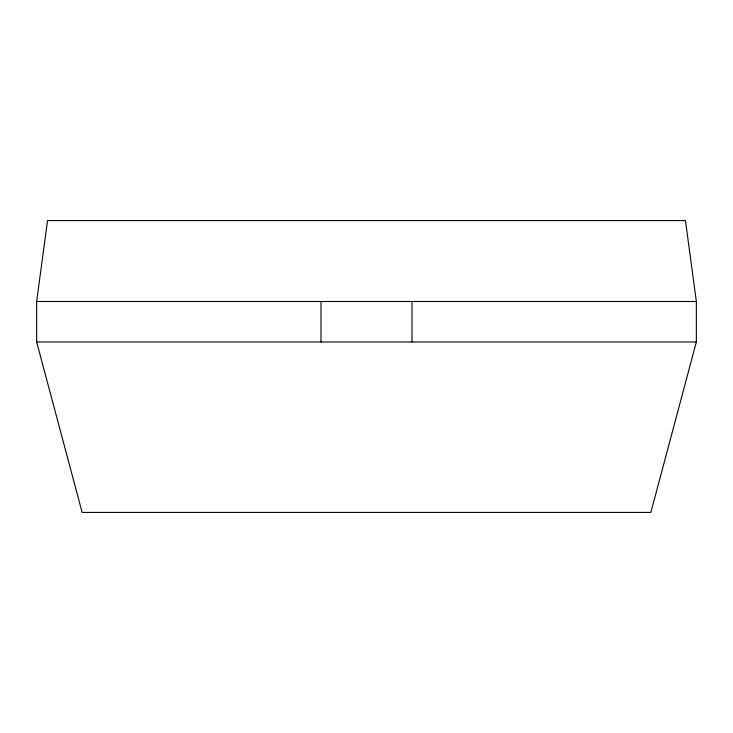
<?xml version="1.0" encoding="UTF-8"?>
<svg xmlns="http://www.w3.org/2000/svg" width="733" height="733" viewBox="0 0 733 733"><rect width="100%" height="100%" fill="white"/><g stroke="black" fill="none" stroke-linecap="round" stroke-linejoin="round"><path stroke-width="1.1" d="M36.65 301.501L47.544 220.587L685.456 220.587L696.35 301.501L696.35 341.963L650.858 512.413L82.142 512.413L36.65 341.963L36.65 301.501L696.35 301.501M36.65 341.963L696.35 341.963M412.001 301.501L412.001 341.963M320.999 301.501L320.999 341.963"/></g></svg>
